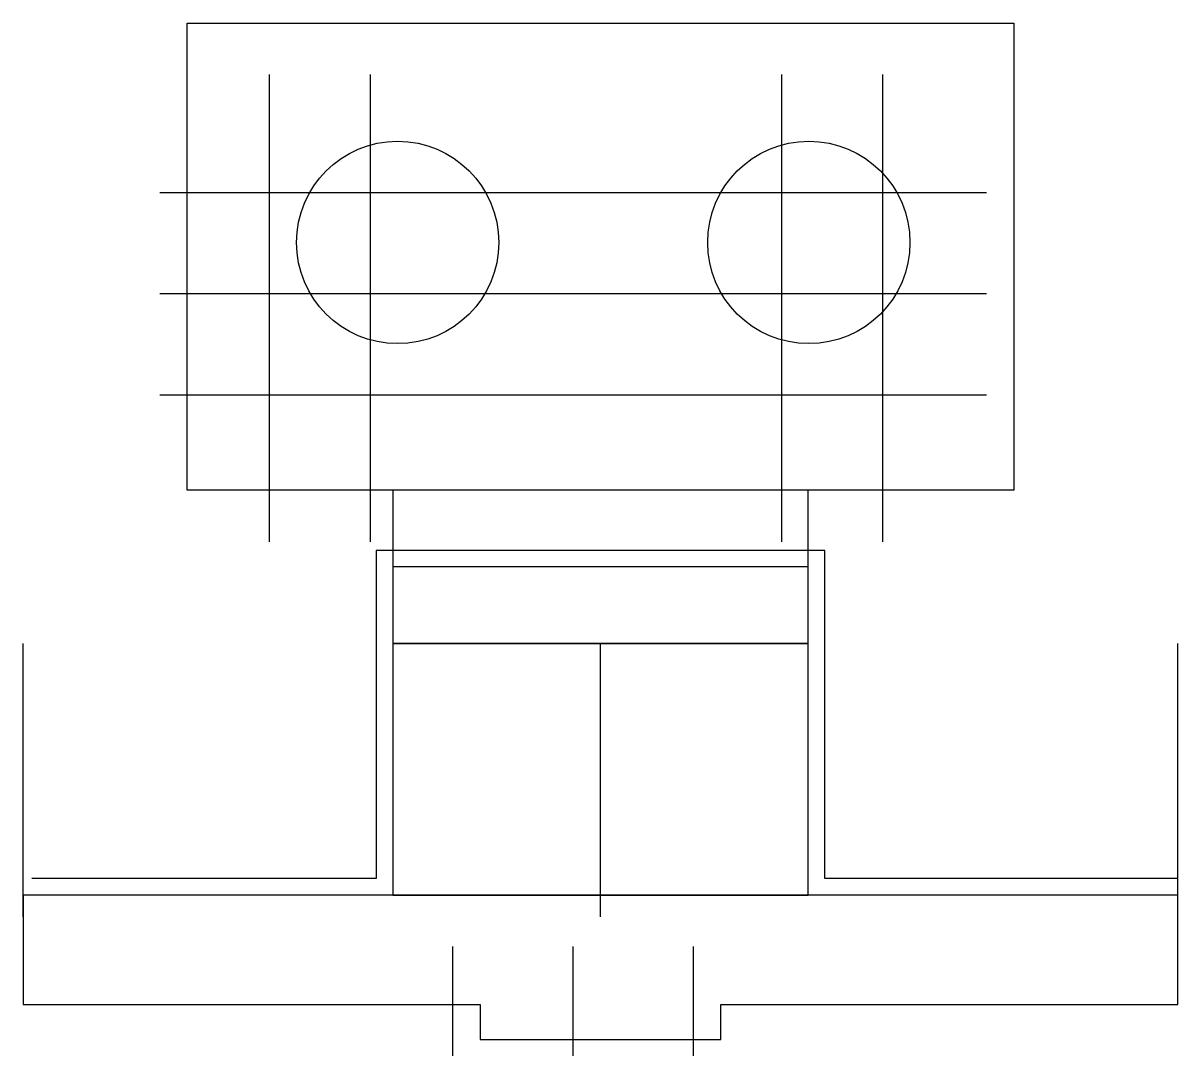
# Model space of a CAD drawing. Header units: inches. Extents: x -0.01 to 1.05, y 0 to 0.94.
import ezdxf

# ---------------------------------------------------------------- set-up
doc = ezdxf.new("R2010")
doc.units = ezdxf.units.IN
doc.header["$MEASUREMENT"] = 0
for name, color, linetype, lineweight, true_color in [('Foam', 253, 'Continuous', 25, 0xa0a0a4), ('Plastics', 5, 'Continuous', 25, 0x0000ff), ('Playfield Cutout', 1, 'Continuous', 25, 0xff0000), ('Profile', 4, 'Continuous', 25, 0x00ffff), ('Reference', 2, 'Continuous', 25, 0xffff00)]:
    doc.layers.add(name, color=color, linetype=linetype, lineweight=lineweight, true_color=true_color)
doc.layers.add('Mount Holes', color=7, linetype='Continuous', lineweight=25)

msp = doc.modelspace()

# ---------------------------------------------------------------- linework, layer by layer
at = {"layer": 'Foam', "flags": 128}
msp.add_lwpolyline([(0.33, 0.377), (0.33, 0.147), (0.71, 0.147), (0.71, 0.377), (0.33, 0.377)], dxfattribs=at)
at = {"layer": 'Mount Holes'}
for centre in [(0.3345, 0.7435), (0.7105, 0.7435)]:
    msp.add_circle(centre, 0.0925, dxfattribs=at)
at = {"layer": 'Plastics'}
for p, q in [((1.048, 0.147), (-0.008, 0.147)), ((-0.008, 0.147), (-0.008, 0.047)), ((1.048, 0.047), (1.048, 0.147))]:
    msp.add_line(p, q, dxfattribs=at)
at = {"layer": 'Plastics', "flags": 128}
msp.add_lwpolyline([(-0.008, 0.047), (0.41, 0.047), (0.41, 0.015), (0.63, 0.015), (0.63, 0.047), (1.048, 0.047)], dxfattribs=at)
at = {"layer": 'Playfield Cutout', "flags": 128}
msp.add_lwpolyline([(1.048, 0.162), (0.725, 0.162), (0.725, 0.462), (0.315, 0.462), (0.315, 0.162), (0, 0.162)], dxfattribs=at)
at = {"layer": 'Profile'}
for p, q in [((0.33, 0.517), (0.33, 0.377)), ((0.71, 0.377), (0.71, 0.517)), ((0.71, 0.447), (0.33, 0.447)), ((0.33, 0.377), (0.71, 0.377))]:
    msp.add_line(p, q, dxfattribs=at)
at = {"layer": 'Profile', "flags": 128}
msp.add_lwpolyline([(0.142, 0.517), (0.142, 0.944), (0.898, 0.944), (0.898, 0.517)], close=True, dxfattribs=at)
at = {"layer": 'Reference'}
for p, q in [((0.217, 0.897), (0.217, 0.47)), ((0.3095, 0.897), (0.3095, 0.47)), ((0.6855, 0.897), (0.6855, 0.47)), ((0.778, 0.897), (0.778, 0.47)), ((0.873, 0.789), (0.117, 0.789)), ((0.873, 0.6965), (0.117, 0.6965)), ((0.873, 0.604), (0.117, 0.604)), ((-0.008, 0.127), (-0.008, 0.377)), ((0.52, 0.127), (0.52, 0.377)), ((1.048, 0.127), (1.048, 0.377)), ((0.385, 0), (0.385, 0.1)), ((0.495, 0), (0.495, 0.1)), ((0.605, 0), (0.605, 0.1))]:
    msp.add_line(p, q, dxfattribs=at)

doc.saveas('drawing.dxf')
